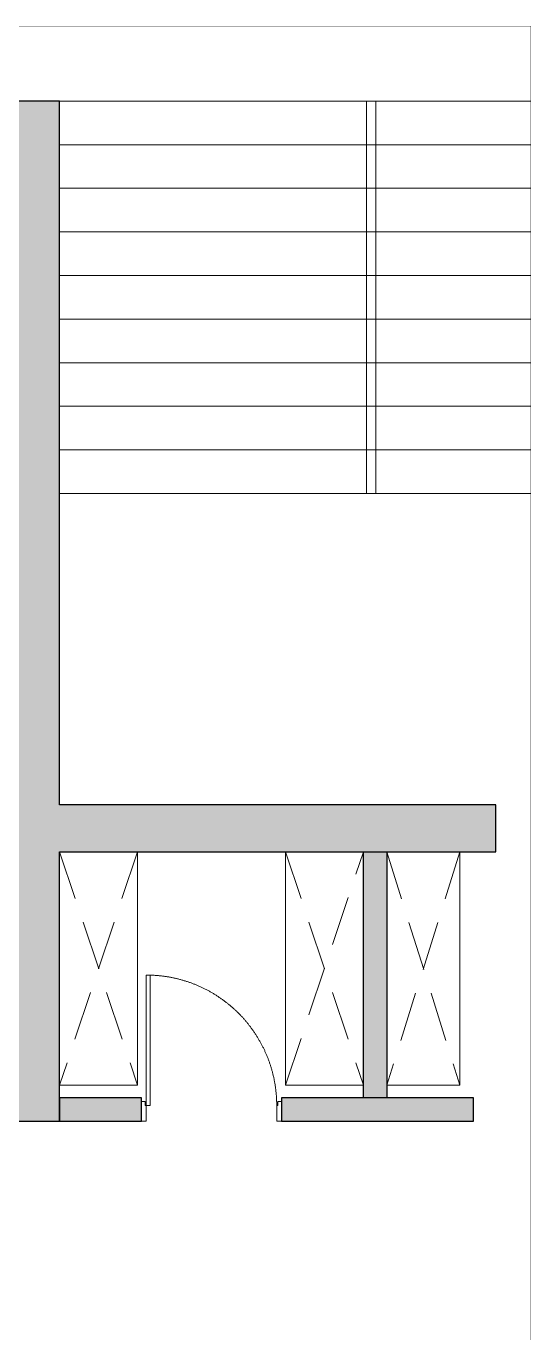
# Model space of a CAD drawing. Header units: millimetres. Extents: x 307301 to 459443, y -2888111 to -2805601.
# Drawn here: x 326689 to 329929, y -2813993 to -2805601 of the extents above; entities that cross this region are included whole.
import ezdxf

# ---------------------------------------------------------------- set-up
doc = ezdxf.new("R2010")
doc.units = ezdxf.units.MM
doc.header["$LTSCALE"] = 10
doc.header["$MEASUREMENT"] = 0
doc.linetypes.add('DASHED', pattern=[19.05, 12.7, -6.35])
doc.linetypes.add('HIDDEN', pattern=[9.525, 6.35, -3.175])
for name, color, linetype in [('COL', 2, 'Continuous'), ('PDA FURNITURE', 6, 'Continuous'), ('WALL - PDA', 1, 'Continuous')]:
    doc.layers.add(name, color=color, linetype=linetype)
for name, color, linetype, lineweight in [('COLUMN HATCH', 252, 'Continuous', 5), ('Door', 4, 'Continuous', 9), ('DOTTED', 7, 'DASHED', 5), ('ELEV', 143, 'Continuous', 9), ('HATCH WALL', 8, 'Continuous', 0), ('STAIR', 19, 'Continuous', 5)]:
    doc.layers.add(name, color=color, linetype=linetype, lineweight=lineweight)

# ---------------------------------------------------------------- blocks, each defined once
blk = doc.blocks.new('A$C9a3b0c70')
at = {"layer": 'COLUMN HATCH'}
h = blk.add_hatch(color=252, dxfattribs=at)
h.dxf.hatch_style = 1
h.paths.add_polyline_path([(22149.8, 22672.3), (22149.9, 27192.3), (21699.9, 27192.3), (21699.9, 20642.3), (22149.9, 20642.3), (22149.8, 22372.3)])
h = blk.add_hatch(color=252, dxfattribs=at)
h.dxf.hatch_style = 1
h.paths.add_polyline_path([(24949.9, 22672.3), (22149.8, 22672.3), (22149.8, 22372.3), (24949.9, 22372.3)])
at = {"layer": 'HATCH WALL'}
blk.add_hatch(color=7, dxfattribs=at).paths.add_polyline_path([(24249.8, 20792.3), (24099.8, 20792.3), (24099.8, 22372.3), (24249.8, 22372.3)])
at = {"layer": 'COL'}
blk.add_lwpolyline([(22149.8, 22372.3), (24949.9, 22372.3), (24949.9, 22672.3), (22149.8, 22672.3), (22149.9, 27192.3), (21699.9, 27192.3), (21699.9, 20642.3), (22149.9, 20642.3), (22149.8, 22372.3)], dxfattribs=at)
at = {"layer": 'WALL - PDA', "elevation": 0.1}
blk.add_lwpolyline([(24249.8, 20792.3), (24099.8, 20792.3), (24099.8, 22372.3), (24249.8, 22372.3)], close=True, dxfattribs=at)
blk = doc.blocks.new('A$Cea7f365e')
at = {"layer": 'Door', "color": 8, "ltscale": 30}
for p, q in [((1099, 1221), (1099, 131)), ((1132, 1221), (1099, 1221)), ((1132, 131), (1132, 1221)), ((31, 164), (0, 164)), ((0, 164), (0, 0)), ((31, 131), (31, 164)), ((41, 131), (31, 131)), ((41, 0), (41, 131)), ((1099, 131), (1132, 131)), ((1132, 131), (1142, 131)), ((1132, 0), (1132, 131)), ((1142, 164), (1173, 164)), ((1142, 131), (1142, 164)), ((1173, 164), (1173, 0)), ((0, 0), (41, 0)), ((1173, 0), (1132, 0)), ((1173, 20), (1173, 20))]:
    blk.add_line(p, q, dxfattribs=at)
at = {"layer": 'Door', "color": 8, "linetype": 'DASHED', "ltscale": 30}
blk.add_arc((1132, 131), 1091, 91.7178, 180.0007, dxfattribs=at)

msp = doc.modelspace()

# ---------------------------------------------------------------- hatches: boundary and pattern name
at = {"layer": 'HATCH WALL'}
for points in [[(327429.1, -2812482.9), (326904.1, -2812482.9), (326904.1, -2812632.9), (327429.1, -2812632.9)], [(328329.1, -2812632.9), (329560.4, -2812632.8), (329560.4, -2812482.8), (328329.1, -2812482.9)], [(328329.1, -2812632.9), (329560.4, -2812632.8), (329560.4, -2812482.8), (328329.1, -2812482.9)]]:
    msp.add_hatch(color=7, dxfattribs=at).paths.add_polyline_path(points)

# ---------------------------------------------------------------- linework, layer by layer
at = {"layer": 'DOTTED', "color": 8, "linetype": 'HIDDEN', "ltscale": 5}
for p, q in [((327404.1, -2810902.9), (326904.1, -2812402.9)), ((326904.1, -2810902.9), (327404.1, -2812402.9)), ((328354.1, -2810902.9), (328854.1, -2812402.9)), ((328354.1, -2812402.9), (328854.1, -2810902.9)), ((329004.1, -2810902.9), (329474.1, -2812402.9)), ((329474.1, -2810902.9), (329004.1, -2812402.9))]:
    msp.add_line(p, q, dxfattribs=at)
at = {"layer": 'ELEV', "ltscale": 50}
for p, q in [((327404.1, -2810902.9), (327404.1, -2812402.9)), ((328354.1, -2810902.9), (328354.1, -2812402.9)), ((329474.1, -2810902.9), (329474.1, -2812402.9)), ((327404.1, -2812402.9), (326904.1, -2812402.9)), ((328854.1, -2812402.9), (328354.1, -2812402.9)), ((329474.1, -2812402.9), (329004.1, -2812402.9))]:
    msp.add_line(p, q, dxfattribs=at)
at = {"layer": 'PDA FURNITURE', "color": 8, "linetype": 'HIDDEN', "ltscale": 10, "const_width": 2}
msp.add_lwpolyline([(307301.8, -2828818.4), (329928.2, -2828818.4), (329928.2, -2805602.4), (307301.8, -2805602.4)], close=True, dxfattribs=at)
at = {"layer": 'STAIR', "ltscale": 50}
for p, q in [((326904.1, -2806082.9), (329928.2, -2806082.9)), ((328874.1, -2806082.9), (328874.1, -2808602.9)), ((328934.1, -2806082.9), (328934.1, -2808602.9)), ((326904.1, -2806362.9), (329928.2, -2806362.9)), ((326904.1, -2806642.9), (329928.2, -2806642.9)), ((326904.1, -2806922.9), (329928.2, -2806922.9)), ((326904.1, -2807202.9), (329928.2, -2807202.9)), ((326904.1, -2807482.9), (329928.2, -2807482.9)), ((326904.1, -2807762.9), (329928.2, -2807762.9)), ((326904.1, -2808042.9), (329928.2, -2808042.9)), ((326904.1, -2808322.9), (329928.2, -2808322.9)), ((326904.1, -2808602.9), (329928.2, -2808602.9))]:
    msp.add_line(p, q, dxfattribs=at)
at = {"layer": 'WALL - PDA', "elevation": 0}
for points in [[(327429.1, -2812482.9), (326904.1, -2812482.9), (326904.1, -2812632.9), (327429.1, -2812632.9)], [(328329.1, -2812632.9), (329560.4, -2812632.8), (329560.4, -2812482.8), (328329.1, -2812482.9)]]:
    msp.add_lwpolyline(points, close=True, dxfattribs=at)

# ---------------------------------------------------------------- block references
msp.add_blockref('A$C9a3b0c70', (304754.2, -2833275.2))
at = {"layer": 'Door', "ltscale": 50, "xscale": -0.7674222775758992, "yscale": 0.7674222775758992, "zscale": 0.7674222775758992}
msp.add_blockref('A$Cea7f365e', (328329.1, -2812632.9), dxfattribs=at)
msp.add_blockref('A$Cea7f365e', (328329.1, -2812632.9), dxfattribs=at)

doc.saveas('drawing.dxf')
